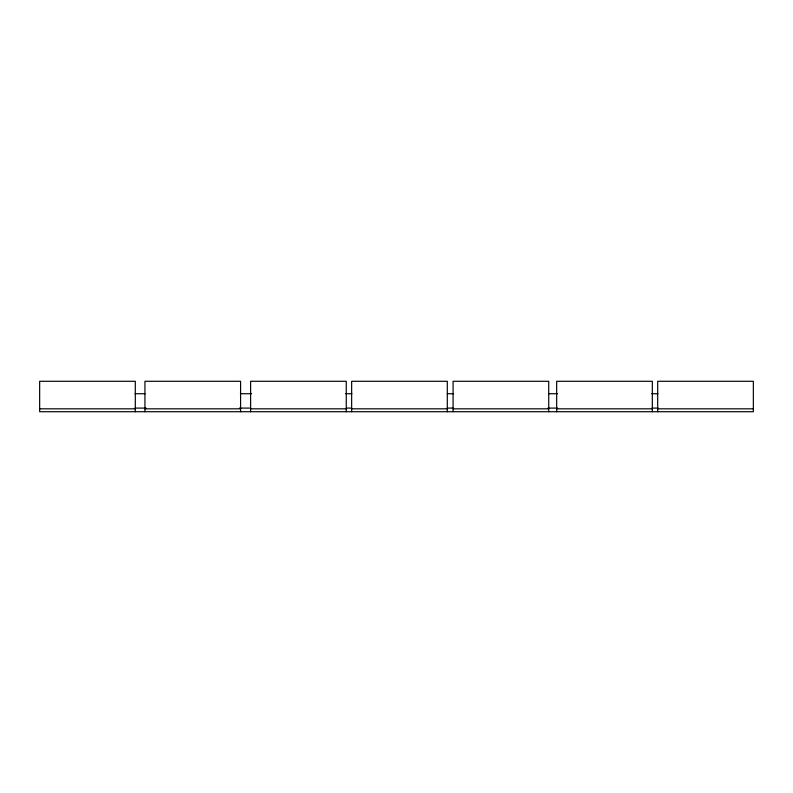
<?xml version="1.0" encoding="UTF-8"?>
<svg xmlns="http://www.w3.org/2000/svg" width="793" height="793" viewBox="0 0 793 793"><rect width="100%" height="100%" fill="white"/><g stroke="black" fill="none" stroke-linecap="round" stroke-linejoin="round"><path stroke-width="1.19" d="M135.058 393.724L144.97 393.724M240.378 393.724L251.53 393.724M345.698 393.724L351.894 393.724M447.302 393.724L453.497 393.724M548.905 393.724L557.578 393.724M651.747 393.724L657.942 393.724M134.988 408.098L146.041 408.098M239.417 408.098L250.558 408.098M346.462 408.098L351.408 408.098M447.302 408.098L453.081 408.098M547.904 408.098L557.677 408.098M652.024 408.098L658.15 408.098M39.65 408.821L135.306 408.821M144.941 408.821L240.586 408.821M250.618 408.821L346.263 408.821M351.646 408.821L447.302 408.821M453.081 408.821L548.726 408.821M556.666 408.821L652.322 408.821M657.694 408.821L753.35 408.821M657.694 411.716L657.694 381.284L753.35 381.284L753.35 411.716L39.65 411.716L39.65 381.284L135.306 381.284L135.306 411.716M652.322 411.716L652.322 381.284L556.666 381.284L556.666 411.716M548.726 411.716L548.726 381.284L453.081 381.284L453.081 411.716M447.302 411.716L447.302 381.284L351.646 381.284L351.646 411.716M346.263 411.716L346.263 381.284L250.618 381.284L250.618 411.716M240.586 411.716L240.586 381.284L144.941 381.284L144.941 411.716"/></g></svg>
